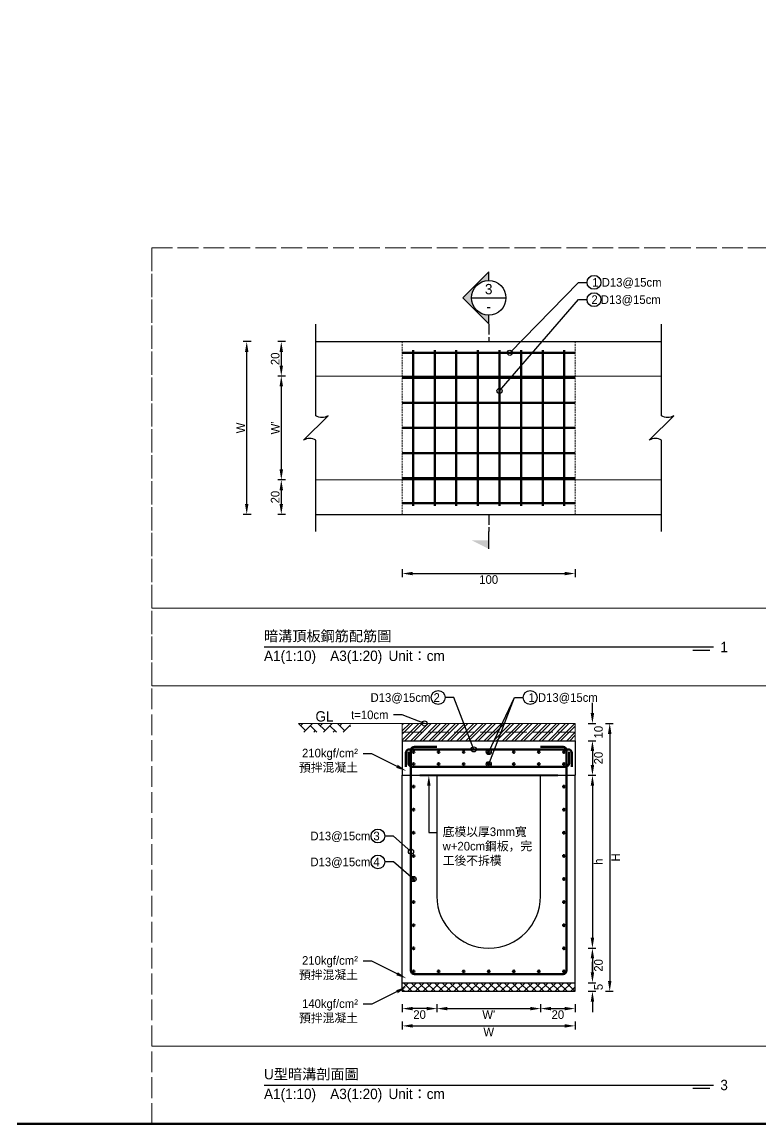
# Model space of a CAD drawing. Extents: x -3420 to 2030, y -3892 to 566.
# Drawn here: x -855 to -428, y -1164 to -526 of the extents above; entities that cross this region are included whole.
import ezdxf
from ezdxf import colors
from ezdxf.entities.mleader import LeaderData, LeaderLine
from ezdxf.math import Vec2, Vec3

# ---------------------------------------------------------------- set-up
doc = ezdxf.new("R2010")
doc.units = 0
doc.header["$MEASUREMENT"] = 0
for name, pattern in [('ACAD_ISO02W100', [15, 12, -3]), ('DASHEDX2', [1.5, 1, -0.5]), ('HIDDEN', [0.375, 0.25, -0.125])]:
    doc.linetypes.add(name, pattern=pattern)
for name, color, linetype, lineweight in [('一、3.基本-變更', 1, 'Continuous', 50), ('二、1.繪圖-既有設施', 8, 'Continuous', 20), ('二、2.繪圖-施作項目', 181, 'Continuous', 30), ('二、4.繪圖-設計鋪面', 40, 'Continuous', 20), ('二、5.繪圖-鋼筋', 60, 'Continuous', 50), ('二、6.繪圖-其他施作項目', 35, 'Continuous', 30)]:
    doc.layers.add(name, color=color, linetype=linetype, lineweight=lineweight)
doc.layers.add('一、4.基本-隱藏', color=9, linetype='ACAD_ISO02W100', lineweight=20, plot=False)
doc.layers.add('三、3.文字-註解文字', color=2, linetype='Continuous')
doc.styles.add('次圖名(詳圖)', font='MS PGothic.ttf', dxfattribs={"height": 6})
doc.styles.add('註解文字(詳圖)', font='MS PGothic.ttf', dxfattribs={"height": 5})
doc.dimstyles.new('註解文字(詳圖)', dxfattribs={"dimtxt": 5, "dimasz": 6, "dimexe": 2, "dimexo": 5, "dimgap": 1, "dimtad": 2, "dimzin": 0, "dimdsep": 46, "dimtxsty": '註解文字(詳圖)', "dimcen": 0.1, "dimclrd": 144, "dimclre": 144, "dimclrt": 256, "dimadec": 0, "dimazin": 0, "dimtfac": 1, "dimtofl": 0, "dimtmove": 0, "dimatfit": 3, "dimfxlon": 1, "dimtolj": 1, "dimtzin": 0, "dimlwd": -1, "dimlwe": -1, "dimarcsym": 1})

# ---------------------------------------------------------------- blocks, each defined once
blk = doc.blocks.new('*D23')
at = {"layer": 'Defpoints', "color": 0, "transparency": 16777216}
for p in [(-685.015, -711.25), (-705.015, -731.25), (-685.015, -731.25)]:
    blk.add_point(p, dxfattribs=at)
at = {"layer": '三、3.文字-註解文字', "color": 144, "transparency": 16777216}
for p, q in [((-702.515, -711.25), (-707.015, -711.25)), ((-705.015, -717.25), (-705.015, -725.25)), ((-702.515, -731.25), (-707.015, -731.25))]:
    blk.add_line(p, q, dxfattribs=at)
for points in [[(-706.015, -717.25), (-704.015, -717.25), (-705.015, -711.25)], [(-706.015, -725.25), (-704.015, -725.25), (-705.015, -731.25)]]:
    blk.add_solid(points, dxfattribs=at)
at = {"layer": '三、3.文字-註解文字', "transparency": 16777216, "insert": (-708.515, -721.25), "char_height": 5, "attachment_point": 5, "rotation": 90, "style": '註解文字(詳圖)'}
blk.add_mtext('\\A1;20', dxfattribs=at)
blk = doc.blocks.new('*D24')
at = {"layer": 'Defpoints', "color": 0, "transparency": 16777216}
for p in [(-685.015, -731.25), (-705.015, -791.25), (-685.015, -791.25)]:
    blk.add_point(p, dxfattribs=at)
at = {"layer": '三、3.文字-註解文字', "color": 144, "transparency": 16777216}
for p, q in [((-702.515, -731.25), (-707.015, -731.25)), ((-705.015, -737.25), (-705.015, -785.25)), ((-702.515, -791.25), (-707.015, -791.25))]:
    blk.add_line(p, q, dxfattribs=at)
for points in [[(-706.015, -737.25), (-704.015, -737.25), (-705.015, -731.25)], [(-706.015, -785.25), (-704.015, -785.25), (-705.015, -791.25)]]:
    blk.add_solid(points, dxfattribs=at)
at = {"layer": '三、3.文字-註解文字', "transparency": 16777216, "insert": (-708.515, -761.25), "char_height": 5, "attachment_point": 5, "rotation": 90, "style": '註解文字(詳圖)'}
blk.add_mtext("\\A1;{\\fMS PGothic|b0|i0|c128|p34;W}'", dxfattribs=at)
blk = doc.blocks.new('*D25')
at = {"layer": 'Defpoints', "color": 0, "transparency": 16777216}
for p in [(-685.015, -791.25), (-705.015, -811.25), (-685.015, -811.25)]:
    blk.add_point(p, dxfattribs=at)
at = {"layer": '三、3.文字-註解文字', "color": 144, "transparency": 16777216}
for p, q in [((-702.515, -791.25), (-707.015, -791.25)), ((-705.015, -797.25), (-705.015, -805.25)), ((-702.515, -811.25), (-707.015, -811.25))]:
    blk.add_line(p, q, dxfattribs=at)
for points in [[(-706.015, -797.25), (-704.015, -797.25), (-705.015, -791.25)], [(-706.015, -805.25), (-704.015, -805.25), (-705.015, -811.25)]]:
    blk.add_solid(points, dxfattribs=at)
at = {"layer": '三、3.文字-註解文字', "transparency": 16777216, "insert": (-708.515, -801.25), "char_height": 5, "attachment_point": 5, "rotation": 90, "style": '註解文字(詳圖)'}
blk.add_mtext('\\A1;20', dxfattribs=at)
blk = doc.blocks.new('_Small')
at = {"color": 0, "linetype": 'ByBlock', "lineweight": -2}
blk.add_circle((0, 0), 0.25, dxfattribs=at)
blk = doc.blocks.new('*D21')
at = {"layer": 'Defpoints', "color": 0, "transparency": 16777216}
for p in [(-635.015, -811.25), (-535.015, -811.25), (-535.015, -845.5)]:
    blk.add_point(p, dxfattribs=at)
at = {"layer": '三、3.文字-註解文字', "color": 144, "transparency": 16777216}
for p, q in [((-635.015, -843), (-635.015, -847.5)), ((-629.015, -845.5), (-541.015, -845.5)), ((-535.015, -843), (-535.015, -847.5))]:
    blk.add_line(p, q, dxfattribs=at)
for points in [[(-629.015, -844.5), (-629.015, -846.5), (-635.015, -845.5)], [(-541.015, -844.5), (-541.015, -846.5), (-535.015, -845.5)]]:
    blk.add_solid(points, dxfattribs=at)
at = {"layer": '三、3.文字-註解文字', "transparency": 16777216, "insert": (-585.015, -849), "char_height": 5, "attachment_point": 5, "style": '註解文字(詳圖)'}
blk.add_mtext('\\A1;100', dxfattribs=at)
blk = doc.blocks.new('*D22')
at = {"layer": 'Defpoints', "color": 0, "transparency": 16777216}
for p in [(-725.015, -711.25), (-685.015, -711.25), (-685.015, -811.25)]:
    blk.add_point(p, dxfattribs=at)
at = {"layer": '三、3.文字-註解文字', "color": 144, "transparency": 16777216}
for p, q in [((-722.515, -711.25), (-727.015, -711.25)), ((-725.015, -805.25), (-725.015, -717.25)), ((-722.515, -811.25), (-727.015, -811.25))]:
    blk.add_line(p, q, dxfattribs=at)
for points in [[(-726.015, -717.25), (-724.015, -717.25), (-725.015, -711.25)], [(-726.015, -805.25), (-724.015, -805.25), (-725.015, -811.25)]]:
    blk.add_solid(points, dxfattribs=at)
at = {"layer": '三、3.文字-註解文字', "transparency": 16777216, "insert": (-728.515, -761.25), "char_height": 5, "attachment_point": 5, "rotation": 90, "style": '註解文字(詳圖)'}
blk.add_mtext('\\A1;W', dxfattribs=at)
blk = doc.blocks.new('*D27')
at = {"layer": 'Defpoints', "color": 0, "transparency": 16777216}
for p in [(-535, -932.25), (-535, -942.25), (-525, -942.25)]:
    blk.add_point(p, dxfattribs=at)
at = {"layer": '三、3.文字-註解文字', "color": 144, "transparency": 16777216}
for p, q in [((-525, -926.25), (-525, -920.25)), ((-527.5, -932.25), (-523, -932.25)), ((-527.5, -942.25), (-523, -942.25)), ((-525, -948.25), (-525, -954.25))]:
    blk.add_line(p, q, dxfattribs=at)
for points in [[(-526, -926.25), (-524, -926.25), (-525, -932.25)], [(-526, -948.25), (-524, -948.25), (-525, -942.25)]]:
    blk.add_solid(points, dxfattribs=at)
at = {"layer": '三、3.文字-註解文字', "transparency": 16777216, "insert": (-521.5, -937.25), "char_height": 5, "attachment_point": 5, "rotation": 90, "style": '註解文字(詳圖)'}
blk.add_mtext('\\A1;10', dxfattribs=at)
blk = doc.blocks.new('*D28')
at = {"layer": 'Defpoints', "color": 0, "transparency": 16777216}
for p in [(-535, -942.25), (-535, -962.25), (-525, -962.25)]:
    blk.add_point(p, dxfattribs=at)
at = {"layer": '三、3.文字-註解文字', "color": 144, "transparency": 16777216}
for p, q in [((-527.5, -942.25), (-523, -942.25)), ((-525, -948.25), (-525, -956.25)), ((-527.5, -962.25), (-523, -962.25))]:
    blk.add_line(p, q, dxfattribs=at)
for points in [[(-526, -948.25), (-524, -948.25), (-525, -942.25)], [(-526, -956.25), (-524, -956.25), (-525, -962.25)]]:
    blk.add_solid(points, dxfattribs=at)
at = {"layer": '三、3.文字-註解文字', "transparency": 16777216, "insert": (-521.5, -952.25), "char_height": 5, "attachment_point": 5, "rotation": 90, "style": '註解文字(詳圖)'}
blk.add_mtext('\\A1;20', dxfattribs=at)
blk = doc.blocks.new('*D29')
at = {"layer": 'Defpoints', "color": 0, "transparency": 16777216}
for p in [(-535, -962.25), (-585, -1062.25), (-525, -1062.25)]:
    blk.add_point(p, dxfattribs=at)
at = {"layer": '三、3.文字-註解文字', "color": 144, "transparency": 16777216}
for p, q in [((-527.5, -962.25), (-523, -962.25)), ((-525, -968.25), (-525, -1056.25)), ((-527.5, -1062.25), (-523, -1062.25))]:
    blk.add_line(p, q, dxfattribs=at)
for points in [[(-526, -968.25), (-524, -968.25), (-525, -962.25)], [(-526, -1056.25), (-524, -1056.25), (-525, -1062.25)]]:
    blk.add_solid(points, dxfattribs=at)
at = {"layer": '三、3.文字-註解文字', "transparency": 16777216, "insert": (-521.5, -1012.25), "char_height": 5, "attachment_point": 5, "rotation": 90, "style": '註解文字(詳圖)'}
blk.add_mtext('\\A1;h', dxfattribs=at)
blk = doc.blocks.new('*D30')
at = {"layer": 'Defpoints', "color": 0, "transparency": 16777216}
for p in [(-585, -1062.25), (-535, -1082.25), (-525, -1082.25)]:
    blk.add_point(p, dxfattribs=at)
at = {"layer": '三、3.文字-註解文字', "color": 144, "transparency": 16777216}
for p, q in [((-527.5, -1062.25), (-523, -1062.25)), ((-525, -1068.25), (-525, -1076.25)), ((-527.5, -1082.25), (-523, -1082.25))]:
    blk.add_line(p, q, dxfattribs=at)
for points in [[(-526, -1068.25), (-524, -1068.25), (-525, -1062.25)], [(-526, -1076.25), (-524, -1076.25), (-525, -1082.25)]]:
    blk.add_solid(points, dxfattribs=at)
at = {"layer": '三、3.文字-註解文字', "transparency": 16777216, "insert": (-521.5, -1072.25), "char_height": 5, "attachment_point": 5, "rotation": 90, "style": '註解文字(詳圖)'}
blk.add_mtext('\\A1;20', dxfattribs=at)
blk = doc.blocks.new('*D31')
at = {"layer": 'Defpoints', "color": 0, "transparency": 16777216}
for p in [(-535, -1082.25), (-535, -1087.25), (-525, -1087.25)]:
    blk.add_point(p, dxfattribs=at)
at = {"layer": '三、3.文字-註解文字', "color": 144, "transparency": 16777216}
for p, q in [((-525, -1076.25), (-525, -1070.25)), ((-527.5, -1082.25), (-523, -1082.25)), ((-527.5, -1087.25), (-523, -1087.25)), ((-525, -1093.25), (-525, -1099.25))]:
    blk.add_line(p, q, dxfattribs=at)
for points in [[(-526, -1076.25), (-524, -1076.25), (-525, -1082.25)], [(-526, -1093.25), (-524, -1093.25), (-525, -1087.25)]]:
    blk.add_solid(points, dxfattribs=at)
at = {"layer": '三、3.文字-註解文字', "transparency": 16777216, "insert": (-521.5, -1084.75), "char_height": 5, "attachment_point": 5, "rotation": 90, "style": '註解文字(詳圖)'}
blk.add_mtext('\\A1;5', dxfattribs=at)
blk = doc.blocks.new('*D26')
at = {"layer": 'Defpoints', "color": 0, "transparency": 16777216}
for p in [(-535, -932.25), (-535, -1087.25), (-515, -1087.25)]:
    blk.add_point(p, dxfattribs=at)
at = {"layer": '三、3.文字-註解文字', "color": 144, "transparency": 16777216}
for p, q in [((-517.5, -932.25), (-513, -932.25)), ((-515, -938.25), (-515, -1081.25)), ((-517.5, -1087.25), (-513, -1087.25))]:
    blk.add_line(p, q, dxfattribs=at)
for points in [[(-516, -938.25), (-514, -938.25), (-515, -932.25)], [(-516, -1081.25), (-514, -1081.25), (-515, -1087.25)]]:
    blk.add_solid(points, dxfattribs=at)
at = {"layer": '三、3.文字-註解文字', "transparency": 16777216, "insert": (-511.5, -1009.75), "char_height": 5, "attachment_point": 5, "rotation": 90, "style": '註解文字(詳圖)'}
blk.add_mtext('\\A1;H', dxfattribs=at)
blk = doc.blocks.new('*D48')
at = {"layer": 'Defpoints', "color": 0, "transparency": 16777216}
for p in [(-635, -962.25), (-615, -962.25), (-635, -1097.25)]:
    blk.add_point(p, dxfattribs=at)
at = {"layer": '三、3.文字-註解文字', "color": 144, "transparency": 16777216}
for p, q in [((-635, -1094.75), (-635, -1099.25)), ((-615, -1094.75), (-615, -1099.25)), ((-621, -1097.25), (-629, -1097.25))]:
    blk.add_line(p, q, dxfattribs=at)
for points in [[(-629, -1096.25), (-629, -1098.25), (-635, -1097.25)], [(-621, -1096.25), (-621, -1098.25), (-615, -1097.25)]]:
    blk.add_solid(points, dxfattribs=at)
at = {"layer": '三、3.文字-註解文字', "transparency": 16777216, "insert": (-625, -1100.75), "char_height": 5, "attachment_point": 5, "style": '註解文字(詳圖)'}
blk.add_mtext('\\A1;20', dxfattribs=at)
blk = doc.blocks.new('*D49')
at = {"layer": 'Defpoints', "color": 0, "transparency": 16777216}
for p in [(-615, -962.25), (-555, -962.25), (-555, -1097.25)]:
    blk.add_point(p, dxfattribs=at)
at = {"layer": '三、3.文字-註解文字', "color": 144, "transparency": 16777216}
for p, q in [((-615, -1094.75), (-615, -1099.25)), ((-555, -1094.75), (-555, -1099.25)), ((-609, -1097.25), (-561, -1097.25))]:
    blk.add_line(p, q, dxfattribs=at)
for points in [[(-609, -1096.25), (-609, -1098.25), (-615, -1097.25)], [(-561, -1096.25), (-561, -1098.25), (-555, -1097.25)]]:
    blk.add_solid(points, dxfattribs=at)
at = {"layer": '三、3.文字-註解文字', "transparency": 16777216, "insert": (-585, -1100.75), "char_height": 5, "attachment_point": 5, "style": '註解文字(詳圖)'}
blk.add_mtext("\\A1;W'", dxfattribs=at)
blk = doc.blocks.new('*D50')
at = {"layer": 'Defpoints', "color": 0, "transparency": 16777216}
for p in [(-555, -962.25), (-535, -962.25), (-535, -1097.25)]:
    blk.add_point(p, dxfattribs=at)
at = {"layer": '三、3.文字-註解文字', "color": 144, "transparency": 16777216}
for p, q in [((-555, -1094.75), (-555, -1099.25)), ((-535, -1094.75), (-535, -1099.25)), ((-549, -1097.25), (-541, -1097.25))]:
    blk.add_line(p, q, dxfattribs=at)
for points in [[(-549, -1096.25), (-549, -1098.25), (-555, -1097.25)], [(-541, -1096.25), (-541, -1098.25), (-535, -1097.25)]]:
    blk.add_solid(points, dxfattribs=at)
at = {"layer": '三、3.文字-註解文字', "transparency": 16777216, "insert": (-545, -1100.75), "char_height": 5, "attachment_point": 5, "style": '註解文字(詳圖)'}
blk.add_mtext('\\A1;20', dxfattribs=at)
blk = doc.blocks.new('*D47')
at = {"layer": 'Defpoints', "color": 0, "transparency": 16777216}
for p in [(-635, -1087.25), (-535, -1087.25), (-535, -1107.25)]:
    blk.add_point(p, dxfattribs=at)
at = {"layer": '三、3.文字-註解文字', "color": 144, "transparency": 16777216}
for p, q in [((-635, -1104.75), (-635, -1109.25)), ((-629, -1107.25), (-541, -1107.25)), ((-535, -1104.75), (-535, -1109.25))]:
    blk.add_line(p, q, dxfattribs=at)
for points in [[(-629, -1106.25), (-629, -1108.25), (-635, -1107.25)], [(-541, -1106.25), (-541, -1108.25), (-535, -1107.25)]]:
    blk.add_solid(points, dxfattribs=at)
at = {"layer": '三、3.文字-註解文字', "transparency": 16777216, "insert": (-585, -1110.75), "char_height": 5, "attachment_point": 5, "style": '註解文字(詳圖)'}
blk.add_mtext('\\A1;W', dxfattribs=at)

msp = doc.modelspace()

# ---------------------------------------------------------------- hatches: boundary and pattern name
at = {"layer": '三、3.文字-註解文字'}
h = msp.add_hatch(color=256, dxfattribs=at)
h.dxf.hatch_style = 1
h.paths.add_polyline_path([(-585.015, -670.943), (-600.015, -685.943), (-585.015, -700.943), (-585.015, -695.943, -0.4142136), (-595.015, -685.943, -0.4142136), (-585.015, -675.943)])
h = msp.add_hatch(color=256, dxfattribs=at)
h.dxf.hatch_style = 1
h.paths.add_polyline_path([(-595.015, -826.25), (-585.015, -831.25), (-585.015, -826.25)])
at = {"layer": '二、2.繪圖-施作項目'}
h = msp.add_hatch(dxfattribs=at)
h.set_pattern_fill('ANSI37', color=256)
h.set_pattern_definition([(45, (658.0375, -888.4498), (-2.245064, 2.245064), []), (135, (658.0375, -888.4498), (-2.245064, -2.245064), [])])
h.paths.add_polyline_path([(-535, -1082.25), (-635, -1082.25), (-635, -1087.25), (-535, -1087.25)])
at = {"layer": '二、4.繪圖-設計鋪面'}
h = msp.add_hatch(dxfattribs=at)
h.set_pattern_fill('AR-HBONE', color=256)
h.set_pattern_definition([(45, (-15, -662), (0, 5.656854), [12, -4]), (135, (-12.1716, -659.1716), (4e-16, 5.656854), [12, -4])])
h.paths.add_polyline_path([(-665, -932.25), (-695, -932.25), (-695, -937.25), (-665, -937.25)])
h = msp.add_hatch(dxfattribs=at)
h.set_pattern_fill('ANSI32', color=256, scale=10)
h.set_pattern_definition([(45, (-2435.8135, -653.2005), (-2.6516504, 2.6516504), []), (45, (-2434.0458, -653.2005), (-2.6516504, 2.6516504), [])])
h.paths.add_polyline_path([(-535, -932.25), (-635, -932.25), (-635, -937.25), (-535, -937.25)])
h.paths.add_polyline_path([(-535, -937.25), (-635, -937.25), (-635, -942.25), (-535, -942.25)])
at = {"layer": '二、5.繪圖-鋼筋'}
h = msp.add_hatch(color=256, dxfattribs=at)
h.dxf.hatch_style = 1
h.paths.add_polyline_path([(-628, -948.75, 1), (-629, -948.75, 1)])
h = msp.add_hatch(color=256, dxfattribs=at)
h.dxf.hatch_style = 1
h.paths.add_polyline_path([(-613.5, -948.75, 1), (-614.5, -948.75, 1)])
h = msp.add_hatch(color=256, dxfattribs=at)
h.dxf.hatch_style = 1
h.paths.add_polyline_path([(-599, -948.75, 1), (-600, -948.75, 1)])
h = msp.add_hatch(color=256, dxfattribs=at)
h.dxf.hatch_style = 1
h.paths.add_polyline_path([(-584.5, -948.75, 1), (-585.5, -948.75, 1)])
h = msp.add_hatch(color=256, dxfattribs=at)
h.dxf.hatch_style = 1
h.paths.add_polyline_path([(-570, -948.75, 1), (-571, -948.75, 1)])
h = msp.add_hatch(color=256, dxfattribs=at)
h.dxf.hatch_style = 1
h.paths.add_polyline_path([(-555.5, -948.75, 1), (-556.5, -948.75, 1)])
h = msp.add_hatch(color=256, dxfattribs=at)
h.dxf.hatch_style = 1
h.paths.add_polyline_path([(-541, -948.75, 1), (-542, -948.75, 1)])
h = msp.add_hatch(color=256, dxfattribs=at)
h.dxf.hatch_style = 1
h.paths.add_polyline_path([(-628, -955.75, 1), (-629, -955.75, 1)])
h = msp.add_hatch(color=256, dxfattribs=at)
h.dxf.hatch_style = 1
h.paths.add_polyline_path([(-613.5, -955.75, 1), (-614.5, -955.75, 1)])
h = msp.add_hatch(color=256, dxfattribs=at)
h.dxf.hatch_style = 1
h.paths.add_polyline_path([(-599, -955.75, 1), (-600, -955.75, 1)])
h = msp.add_hatch(color=256, dxfattribs=at)
h.dxf.hatch_style = 1
h.paths.add_polyline_path([(-584.5, -955.75, 1), (-585.5, -955.75, 1)])
h = msp.add_hatch(color=256, dxfattribs=at)
h.dxf.hatch_style = 1
h.paths.add_polyline_path([(-570, -955.75, 1), (-571, -955.75, 1)])
h = msp.add_hatch(color=256, dxfattribs=at)
h.dxf.hatch_style = 1
h.paths.add_polyline_path([(-555.5, -955.75, 1), (-556.5, -955.75, 1)])
h = msp.add_hatch(color=256, dxfattribs=at)
h.dxf.hatch_style = 1
h.paths.add_polyline_path([(-541, -955.75, 1), (-542, -955.75, 1)])
h = msp.add_hatch(color=256, dxfattribs=at)
h.dxf.hatch_style = 1
h.paths.add_polyline_path([(-628, -968.75, 1), (-629, -968.75, 1)])
h = msp.add_hatch(color=256, dxfattribs=at)
h.dxf.hatch_style = 1
h.paths.add_polyline_path([(-541, -968.75, 1), (-542, -968.75, 1)])
h = msp.add_hatch(color=256, dxfattribs=at)
h.dxf.hatch_style = 1
h.paths.add_polyline_path([(-628, -982.125, 1), (-629, -982.125, 1)])
h = msp.add_hatch(color=256, dxfattribs=at)
h.dxf.hatch_style = 1
h.paths.add_polyline_path([(-541, -982.125, 1), (-542, -982.125, 1)])
h = msp.add_hatch(color=256, dxfattribs=at)
h.dxf.hatch_style = 1
h.paths.add_polyline_path([(-628, -995.5, 1), (-629, -995.5, 1)])
h = msp.add_hatch(color=256, dxfattribs=at)
h.dxf.hatch_style = 1
h.paths.add_polyline_path([(-541, -995.5, 1), (-542, -995.5, 1)])
h = msp.add_hatch(color=256, dxfattribs=at)
h.dxf.hatch_style = 1
h.paths.add_polyline_path([(-628, -1008.875, 1), (-629, -1008.875, 1)])
h = msp.add_hatch(color=256, dxfattribs=at)
h.dxf.hatch_style = 1
h.paths.add_polyline_path([(-541, -1008.875, 1), (-542, -1008.875, 1)])
h = msp.add_hatch(color=256, dxfattribs=at)
h.dxf.hatch_style = 1
h.paths.add_polyline_path([(-628, -1022.25, 1), (-629, -1022.25, 1)])
h = msp.add_hatch(color=256, dxfattribs=at)
h.dxf.hatch_style = 1
h.paths.add_polyline_path([(-541, -1022.25, 1), (-542, -1022.25, 1)])
h = msp.add_hatch(color=256, dxfattribs=at)
h.dxf.hatch_style = 1
h.paths.add_polyline_path([(-628, -1035.625, 1), (-629, -1035.625, 1)])
h = msp.add_hatch(color=256, dxfattribs=at)
h.dxf.hatch_style = 1
h.paths.add_polyline_path([(-541, -1035.625, 1), (-542, -1035.625, 1)])
h = msp.add_hatch(color=256, dxfattribs=at)
h.dxf.hatch_style = 1
h.paths.add_polyline_path([(-628, -1049, 1), (-629, -1049, 1)])
h = msp.add_hatch(color=256, dxfattribs=at)
h.dxf.hatch_style = 1
h.paths.add_polyline_path([(-541, -1049, 1), (-542, -1049, 1)])
h = msp.add_hatch(color=256, dxfattribs=at)
h.dxf.hatch_style = 1
h.paths.add_polyline_path([(-628, -1062.375, 1), (-629, -1062.375, 1)])
h = msp.add_hatch(color=256, dxfattribs=at)
h.dxf.hatch_style = 1
h.paths.add_polyline_path([(-541, -1062.375, 1), (-542, -1062.375, 1)])
h = msp.add_hatch(color=256, dxfattribs=at)
h.dxf.hatch_style = 1
h.paths.add_polyline_path([(-628, -1075.75, 1), (-629, -1075.75, 1)])
h = msp.add_hatch(color=256, dxfattribs=at)
h.dxf.hatch_style = 1
h.paths.add_polyline_path([(-613.5, -1075.75, 1), (-614.5, -1075.75, 1)])
h = msp.add_hatch(color=256, dxfattribs=at)
h.dxf.hatch_style = 1
h.paths.add_polyline_path([(-599, -1075.75, 1), (-600, -1075.75, 1)])
h = msp.add_hatch(color=256, dxfattribs=at)
h.dxf.hatch_style = 1
h.paths.add_polyline_path([(-584.5, -1075.75, 1), (-585.5, -1075.75, 1)])
h = msp.add_hatch(color=256, dxfattribs=at)
h.dxf.hatch_style = 1
h.paths.add_polyline_path([(-570, -1075.75, 1), (-571, -1075.75, 1)])
h = msp.add_hatch(color=256, dxfattribs=at)
h.dxf.hatch_style = 1
h.paths.add_polyline_path([(-555.5, -1075.75, 1), (-556.5, -1075.75, 1)])
h = msp.add_hatch(color=256, dxfattribs=at)
h.dxf.hatch_style = 1
h.paths.add_polyline_path([(-541, -1075.75, 1), (-542, -1075.75, 1)])

# ---------------------------------------------------------------- linework, layer by layer
at = {"layer": '一、3.基本-變更'}
msp.add_lwpolyline([(-3420, 0), (0, 0), (0, -1164), (-3420, -1164)], close=True, dxfattribs=at)
at = {"layer": '一、4.基本-隱藏'}
for points in [[(-780, -657), (0, -657), (0, -1164), (-780, -1164)], [(-780, -657), (-390, -657), (-390, -865.5), (-780, -865.5)], [(-780, -865.5), (-390, -865.5), (-390, -910.5), (-780, -910.5)], [(-780, -910.5), (-390, -910.5), (-390, -1119), (-780, -1119)], [(-780, -1119), (-390, -1119), (-390, -1164), (-780, -1164)]]:
    msp.add_lwpolyline(points, close=True, dxfattribs=at)
msp.add_lwpolyline([(-780, -1164), (0, -1164)], dxfattribs=at)
at = {"layer": '三、3.文字-註解文字'}
for points in [[(-585.015, -675.943), (-585.015, -670.943), (-600.015, -685.943), (-585.015, -700.943), (-585.015, -695.943)], [(-595.015, -685.943), (-575.015, -685.943)], [(-585.015, -831.25), (-585.015, -821.25)], [(-715, -888), (-455, -888)], [(-457, -890), (-467, -890)], [(-715, -1141.5), (-455, -1141.5)], [(-457, -1143.5), (-467, -1143.5)]]:
    msp.add_lwpolyline(points, dxfattribs=at)
for points in [[(-685.015, -821.25), (-685.015, -768.321, 0.2828427), (-692.086, -768.321), (-677.944, -754.179, -0.2828427), (-685.015, -754.179), (-685.015, -701.25)], [(-485.015, -821.25), (-485.015, -768.321, 0.2828427), (-492.086, -768.321), (-477.944, -754.179, -0.2828427), (-485.015, -754.179), (-485.015, -701.25)]]:
    msp.add_lwpolyline(points, format="xyb", dxfattribs=at)
at = {"layer": '三、3.文字-註解文字', "linetype": 'ACAD_ISO02W100', "ltscale": 0.5}
for points in [[(-585.015, -701.25), (-585.015, -711.25)], [(-585.015, -811.25), (-585.015, -821.25)]]:
    msp.add_lwpolyline(points, dxfattribs=at)
at = {"layer": '三、3.文字-註解文字'}
for centre, radius in [((-524.085, -677), 4), ((-585.015, -685.943), 10), ((-524.085, -687), 4), ((-614.282, -917.25), 4), ((-561, -917.25), 4), ((-649.082, -997.375), 4), ((-649.082, -1012.375), 4)]:
    msp.add_circle(centre, radius, dxfattribs=at)
at = {"layer": '二、1.繪圖-既有設施', "linetype": 'DASHEDX2'}
for points in [[(-635.015, -711.25), (-635.015, -811.25)], [(-535.015, -711.25), (-535.015, -811.25)]]:
    msp.add_lwpolyline(points, dxfattribs=at)
at = {"layer": '二、1.繪圖-既有設施', "linetype": 'HIDDEN'}
for points in [[(-685.015, -731.25), (-485.015, -731.25)], [(-685.015, -791.25), (-485.015, -791.25)]]:
    msp.add_lwpolyline(points, dxfattribs=at)
at = {"layer": '二、2.繪圖-施作項目'}
for points in [[(-685.015, -711.25), (-485.015, -711.25)], [(-685.015, -811.25), (-485.015, -811.25)], [(-635, -942.25), (-535, -942.25)], [(-635, -942.25), (-635, -962.25)], [(-535, -942.25), (-535, -962.25)], [(-635, -1087.25), (-635, -962.25)], [(-635, -962.25), (-535, -962.25)], [(-535, -1087.25), (-535, -962.25)], [(-635, -1082.25), (-535, -1082.25)], [(-635, -1087.25), (-535, -1087.25)]]:
    msp.add_lwpolyline(points, dxfattribs=at)
msp.add_lwpolyline([(-615, -962.25), (-615, -1032.25, 1), (-555, -1032.25), (-555, -962.25)], format="xyb", dxfattribs=at)
at = {"layer": '二、4.繪圖-設計鋪面'}
for points in [[(-635, -932.25), (-695, -932.25)], [(-635, -932.25), (-535, -932.25)], [(-635, -932.25), (-635, -942.25)], [(-535, -932.25), (-535, -942.25)], [(-635, -942.25), (-535, -942.25)]]:
    msp.add_lwpolyline(points, dxfattribs=at)
at = {"layer": '二、4.繪圖-設計鋪面', "linetype": 'ACAD_ISO02W100'}
msp.add_lwpolyline([(-635, -937.25), (-535, -937.25)], dxfattribs=at)
at = {"layer": '二、5.繪圖-鋼筋'}
for points in [[(-635.015, -717.75), (-535.015, -717.75)], [(-628.765, -716.25), (-628.765, -806.25)], [(-616.265, -716.25), (-616.265, -806.25)], [(-603.765, -716.25), (-603.765, -806.25)], [(-591.265, -716.25), (-591.265, -806.25)], [(-578.765, -716.25), (-578.765, -806.25)], [(-566.265, -716.25), (-566.265, -806.25)], [(-553.765, -716.25), (-553.765, -806.25)], [(-541.265, -716.25), (-541.265, -806.25)], [(-635.015, -732.25), (-535.015, -732.25)], [(-635.015, -746.75), (-535.015, -746.75)], [(-635.015, -761.25), (-535.015, -761.25)], [(-635.015, -775.75), (-535.015, -775.75)], [(-635.015, -790.25), (-535.015, -790.25)], [(-635.015, -804.75), (-535.015, -804.75)]]:
    msp.add_lwpolyline(points, dxfattribs=at)
for points in [[(-633, -957.25), (-633, -949.25, -0.4142136), (-631, -947.25), (-539, -947.25, -0.4142136), (-537, -949.25), (-537, -957.25)], [(-631.5, -948.75), (-631.5, -955.25, 0.4142136), (-629.5, -957.25), (-540.5, -957.25, 0.4142136), (-538.5, -955.25), (-538.5, -948.75)], [(-630, -962.25), (-630, -947.75, -0.4142136), (-628, -945.75), (-615, -945.75)], [(-555, -945.75), (-542, -945.75, -0.4142136), (-540, -947.75), (-540, -962.25)], [(-540, -962.25), (-540, -1075.25, -0.4142136), (-542, -1077.25), (-628, -1077.25, -0.4142136), (-630, -1075.25), (-630, -962.25)]]:
    msp.add_lwpolyline(points, format="xyb", dxfattribs=at)
for centre in [(-628.5, -948.75), (-614, -948.75), (-599.5, -948.75), (-585, -948.75), (-570.5, -948.75), (-556, -948.75), (-541.5, -948.75), (-628.5, -955.75), (-614, -955.75), (-599.5, -955.75), (-585, -955.75), (-570.5, -955.75), (-556, -955.75), (-541.5, -955.75), (-628.5, -968.75), (-541.5, -968.75), (-628.5, -982.125), (-541.5, -982.125), (-628.5, -995.5), (-541.5, -995.5), (-628.5, -1008.875), (-541.5, -1008.875), (-628.5, -1022.25), (-541.5, -1022.25), (-628.5, -1035.625), (-541.5, -1035.625), (-628.5, -1049), (-541.5, -1049), (-628.5, -1062.375), (-541.5, -1062.375), (-628.5, -1075.75), (-614, -1075.75), (-599.5, -1075.75), (-585, -1075.75), (-570.5, -1075.75), (-556, -1075.75), (-541.5, -1075.75)]:
    msp.add_circle(centre, 0.5, dxfattribs=at)
at = {"layer": '二、6.繪圖-其他施作項目', "const_width": 1}
msp.add_lwpolyline([(-625, -962.25), (-545, -962.25)], dxfattribs=at)

# ---------------------------------------------------------------- texts
at = {"layer": '三、3.文字-註解文字', "char_height": 6}
for s, width, gutter_width, insert, attachment_point, style in [('3', 6.60394, 25, (-585.015, -680.943), 5, '註解文字(詳圖)'), ('-', 6.60394, 25, (-585.015, -690.943), 5, '註解文字(詳圖)'), ('暗{\\fMS PGothic|b0|i0|c128|p34;溝頂板鋼筋配筋圖}', 80.77209, 15, (-715, -882), 4, '次圖名(詳圖)'), ('1', 3, 15, (-451, -888), 4, '次圖名(詳圖)'), ('A1(1:10)\u3000A3(1:20){\\fMS PGothic|b0|i0|c128|p34;^IUnit：cm}', 136.03259, 15, (-715, -894), 4, '次圖名(詳圖)'), ('U型{\\fMS PGothic|b0|i0|c128|p34;暗溝剖面圖}', 134.12151, 15, (-715, -1135.5), 4, '次圖名(詳圖)'), ('3', 3, 15, (-451, -1141.5), 4, '次圖名(詳圖)'), ('A1(1:10)\u3000A3(1:20){\\fMS PGothic|b0|i0|c128|p34;^IUnit：cm}', 136.03259, 15, (-715, -1147.5), 4, '次圖名(詳圖)')]:
    msp.add_mtext_dynamic_manual_height_columns(s, width=width, gutter_width=gutter_width, heights=[0], dxfattribs=dict(at, insert=insert, attachment_point=attachment_point, style=style))
at = {"layer": '二、4.繪圖-設計鋪面', "insert": (-680, -931.25), "char_height": 6, "attachment_point": 8, "style": '註解文字(詳圖)'}
msp.add_mtext_dynamic_manual_height_columns('{\\fMS PGothic|b0|i0|c128|p34;GL}', width=10.17412, gutter_width=30, heights=[0], dxfattribs=at)

# ---------------------------------------------------------------- dimensions: what is measured, and where the dimension line sits
at = {"layer": '三、3.文字-註解文字'}
for base, p1, p2, text, picture, middle in [((-725.015, -711.25), (-685.015, -811.25), (-685.015, -711.25), 'W', '*D22', (-728.515, -761.25)), ((-705.015, -731.25), (-685.015, -711.25), (-685.015, -731.25), '20', '*D23', (-708.515, -721.25)), ((-705.015, -791.25), (-685.015, -731.25), (-685.015, -791.25), "{\\fMS PGothic|b0|i0|c128|p34;W}'", '*D24', (-708.515, -761.25)), ((-705.015, -811.25), (-685.015, -791.25), (-685.015, -811.25), '20', '*D25', (-708.515, -801.25)), ((-525, -942.25), (-535, -932.25), (-535, -942.25), '10', '*D27', (-521.5, -937.25)), ((-515, -1087.25), (-535, -932.25), (-535, -1087.25), 'H', '*D26', (-511.5, -1009.75)), ((-525, -962.25), (-535, -942.25), (-535, -962.25), '20', '*D28', (-521.5, -952.25)), ((-525, -1062.25), (-535, -962.25), (-585, -1062.25), 'h', '*D29', (-521.5, -1012.25)), ((-525, -1082.25), (-585, -1062.25), (-535, -1082.25), '20', '*D30', (-521.5, -1072.25)), ((-525, -1087.25), (-535, -1082.25), (-535, -1087.25), '5', '*D31', (-521.5, -1084.75))]:
    dim = msp.add_linear_dim(base=base, p1=p1, p2=p2, angle=90, text=text, dimstyle='註解文字(詳圖)', dxfattribs=at)
    dim.commit()
    dim.dimension.update_dxf_attribs({"geometry": picture, "text_midpoint": middle})
for base, p1, p2, text, picture, middle in [((-535.015, -845.5), (-635.015, -811.25), (-535.015, -811.25), '100', '*D21', (-585.015, -849)), ((-635, -1097.25), (-615, -962.25), (-635, -962.25), '20', '*D48', (-625, -1100.75)), ((-555, -1097.25), (-615, -962.25), (-555, -962.25), "W'", '*D49', (-585, -1100.75)), ((-535, -1097.25), (-555, -962.25), (-535, -962.25), '20', '*D50', (-545, -1100.75)), ((-535, -1107.25), (-635, -1087.25), (-535, -1087.25), 'W', '*D47', (-585, -1110.75))]:
    dim = msp.add_linear_dim(base=base, p1=p1, p2=p2, text=text, dimstyle='註解文字(詳圖)', dxfattribs=at)
    dim.commit()
    dim.dimension.update_dxf_attribs({"geometry": picture, "text_midpoint": middle})

# ---------------------------------------------------------------- leaders
ml = msp.add_multileader_mtext('Standard', dxfattribs=at)
ml.set_content('{\\fMS PGothic|b0|i0|c128|p34;1 }D13@15cm', color=256, style='註解文字(詳圖)')
ml.set_leader_properties(color=144, linetype='ByLayer', lineweight=-1)
ml.set_arrow_properties(name='SMALL')
ml.build(insert=Vec2(0, 0))
ml.multileader.update_dxf_attribs({"dogleg_length": 5, "arrow_head_size": 6})
ctx = ml.context
ctx.base_point, ctx.char_height, ctx.arrow_head_size, ctx.landing_gap_size, ctx.plane_origin = Vec3(-528.085, -677), 5, 6, 3, Vec3(-570.71, -724.835)
notes = []
notes.append((ctx, [(0, (1, 1, 0), (-533.085, -677), (1, 0), 5, [(0, [(-572.743, -717.75)], 0, [])])]))
ctx.mtext.insert, ctx.mtext.flow_direction = Vec3(-525.085, -674.486), 5
ml = msp.add_multileader_mtext('Standard', dxfattribs=at)
ml.set_content('{\\fMS PGothic|b0|i0|c128|p34;2 }D13@15cm', color=256, style='註解文字(詳圖)')
ml.set_leader_properties(color=144, linetype='ByLayer', lineweight=-1)
ml.set_arrow_properties(name='SMALL')
ml.build(insert=Vec2(0, 0))
ml.multileader.update_dxf_attribs({"dogleg_length": 5, "arrow_head_size": 6})
ctx = ml.context
ctx.base_point, ctx.char_height, ctx.arrow_head_size, ctx.landing_gap_size, ctx.plane_origin = Vec3(-528.085, -687), 5, 6, 2.5, Vec3(-570.71, -734.835)
notes.append((ctx, [(0, (1, 1, 0), (-533.085, -687), (1, 0), 5, [(0, [(-578.765, -739.821)], 0, [])])]))
ctx.mtext.insert, ctx.mtext.flow_direction = Vec3(-525.585, -684.486), 5
ml = msp.add_multileader_mtext('Standard', dxfattribs=at)
ml.set_content('{\\fMS PGothic|b0|i0|c128|p34;D13@15cm }2', color=256, style='註解文字(詳圖)')
ml.set_leader_properties(color=144, linetype='ByLayer', lineweight=-1)
ml.set_arrow_properties(name='SMALL')
ml.build(insert=Vec2(0, 0))
ml.multileader.update_dxf_attribs({"dogleg_length": 5, "arrow_head_size": 6})
ctx = ml.context
ctx.base_point, ctx.char_height, ctx.arrow_head_size, ctx.landing_gap_size, ctx.plane_origin = Vec3(-654.378, -917.25), 5, 6, 3, Vec3(-704.213, -965.085)
ctx.text_align_type = 2
notes.append((ctx, [(1, (1, 1, 0), (-605.282, -917.25), (-1, 0), 5, [(0, [(-593.7, -947.25)], 0, [])])]))
ctx.mtext.insert, ctx.mtext.alignment, ctx.mtext.flow_direction = Vec3(-613.282, -914.736), 3, 5
ml = msp.add_multileader_mtext('Standard', dxfattribs=at)
ml.set_content('{\\fMS PGothic|b0|i0|c128|p34;1 }D13@15cm', color=256, style='註解文字(詳圖)')
ml.set_leader_properties(color=144, linetype='ByLayer', lineweight=-1)
ml.set_arrow_properties(name='SMALL')
ml.build(insert=Vec2(0, 0))
ml.multileader.update_dxf_attribs({"dogleg_length": 5, "arrow_head_size": 6})
ctx = ml.context
ctx.base_point, ctx.char_height, ctx.arrow_head_size, ctx.landing_gap_size, ctx.plane_origin = Vec3(-565, -917.25), 5, 6, 3, Vec3(-607.625, -965.085)
notes.append((ctx, [(0, (1, 1, 0), (-570, -917.25), (1, 0), 5, [(0, [(-585, -948.75)], 0, [])])]))
ctx.mtext.insert, ctx.mtext.flow_direction = Vec3(-562, -914.736), 5
ml = msp.add_multileader_mtext('Standard', dxfattribs=at)
ml.set_content(' ', color=256, style='註解文字(詳圖)')
ml.set_leader_properties(color=144, linetype='ByLayer', lineweight=-1)
ml.set_arrow_properties(name='SMALL')
ml.build(insert=Vec2(0, 0))
ml.multileader.update_dxf_attribs({"dogleg_length": 5, "arrow_head_size": 6})
ctx = ml.context
ctx.base_point, ctx.char_height, ctx.arrow_head_size, ctx.landing_gap_size, ctx.plane_origin = Vec3(-565, -917.25), 5, 6, 3, Vec3(-607.625, -975.085)
notes.append((ctx, [(0, (1, 1, 0), (-570, -917.25), (1, 0), 5, [(0, [(-585, -955.75)], 0, [])])]))
ctx.mtext.insert, ctx.mtext.flow_direction = Vec3(-562, -914.75), 5
ml = msp.add_multileader_mtext('Standard', dxfattribs=at)
ml.set_content('{\\fMS PGothic|b0|i0|c128|p34;t=}10{\\fMS PGothic|b0|i0|c128|p34;cm}', color=256, style='註解文字(詳圖)')
ml.set_leader_properties(color=144, linetype='ByLayer', lineweight=-1)
ml.set_arrow_properties(name='SMALL')
ml.build(insert=Vec2(0, 0))
ml.multileader.update_dxf_attribs({"dogleg_length": 5, "arrow_head_size": 6})
ctx = ml.context
ctx.base_point, ctx.char_height, ctx.arrow_head_size, ctx.landing_gap_size, ctx.plane_origin = Vec3(-668.017, -927.25), 5, 6, 3, Vec3(-732.637, -953.585)
ctx.text_align_type = 2
notes.append((ctx, [(1, (1, 1, 0), (-635, -927.25), (-1, 0), 5, [(0, [(-622.124, -932.25)], 0, [])])]))
ctx.mtext.insert, ctx.mtext.alignment, ctx.mtext.flow_direction = Vec3(-643, -924.75), 3, 5
ml = msp.add_multileader_mtext('Standard', dxfattribs=at)
ml.set_content('{\\fMS PGothic|b0|i0|c128|p34;210kgf/cm²}\\P預拌{\\fMS PGothic|b0|i0|c128|p34;混凝土}', color=256, style='註解文字(詳圖)')
ml.set_leader_properties(color=144, linetype='ByLayer', lineweight=-1)
ml.build(insert=Vec2(0, 0))
ml.multileader.update_dxf_attribs({"dogleg_length": 5, "arrow_head_size": 6})
ctx = ml.context
ctx.base_point, ctx.char_height, ctx.arrow_head_size, ctx.landing_gap_size, ctx.plane_origin = Vec3(-699.058, -949.75), 5, 6, 3, Vec3(-632.66, -959.75)
ctx.text_align_type = 2
notes.append((ctx, [(0, (1, 1, 0), (-652.66, -949.75), (-1, 0), 5, [(0, [(-632.66, -959.75)], 0, [])])]))
ctx.mtext.insert, ctx.mtext.alignment, ctx.mtext.flow_direction = Vec3(-660.66, -946.881), 3, 5
ml = msp.add_multileader_mtext('Standard', dxfattribs=at)
ml.set_content('{\\fMS PGothic|b0|i0|c128|p34;底模以厚3mm寬w+20cm鋼板，完工後不拆模}', color=256, style='註解文字(詳圖)')
ml.set_leader_properties(color=144, linetype='ByLayer', lineweight=-1)
ml.build(insert=Vec2(0, 0))
ml.multileader.update_dxf_attribs({"dogleg_length": 5, "arrow_head_size": 6})
ctx = ml.context
ctx.base_point, ctx.char_height, ctx.arrow_head_size, ctx.landing_gap_size, ctx.plane_origin = Vec3(-614.654, -995.256), 5, 6, 3, Vec3(-606.152, -962.25)
notes.append((ctx, [(0, (1, 1, 0), (-619.654, -995.256), (1, 0), 5, [(0, [(-619.654, -962.25)], 0, [])])]))
ctx.mtext.insert, ctx.mtext.width, ctx.mtext.flow_direction = Vec3(-611.654, -992.415), 57.65156, 5
ml = msp.add_multileader_mtext('Standard', dxfattribs=at)
ml.set_content('{\\fMS PGothic|b0|i0|c128|p34;D13@15cm }3', color=256, style='註解文字(詳圖)')
ml.set_leader_properties(color=144, linetype='ByLayer', lineweight=-1)
ml.set_arrow_properties(name='SMALL')
ml.build(insert=Vec2(0, 0))
ml.multileader.update_dxf_attribs({"dogleg_length": 5, "arrow_head_size": 6})
ctx = ml.context
ctx.base_point, ctx.char_height, ctx.arrow_head_size, ctx.landing_gap_size, ctx.plane_origin = Vec3(-689.178, -997.375), 5, 6, 3, Vec3(-739.013, -1045.21)
ctx.text_align_type = 2
notes.append((ctx, [(1, (1, 1, 0), (-640.082, -997.375), (-1, 0), 5, [(0, [(-630, -1006.34)], 0, [])])]))
ctx.mtext.insert, ctx.mtext.alignment, ctx.mtext.flow_direction = Vec3(-648.082, -994.861), 3, 5
ml = msp.add_multileader_mtext('Standard', dxfattribs=at)
ml.set_content('{\\fMS PGothic|b0|i0|c128|p34;D13@15cm }4', color=256, style='註解文字(詳圖)')
ml.set_leader_properties(color=144, linetype='ByLayer', lineweight=-1)
ml.set_arrow_properties(name='SMALL')
ml.build(insert=Vec2(0, 0))
ml.multileader.update_dxf_attribs({"dogleg_length": 5, "arrow_head_size": 6})
ctx = ml.context
ctx.base_point, ctx.char_height, ctx.arrow_head_size, ctx.landing_gap_size, ctx.plane_origin = Vec3(-689.32, -1012.375), 5, 6, 3, Vec3(-739.013, -1060.21)
ctx.text_align_type = 2
notes.append((ctx, [(1, (1, 1, 0), (-640.082, -1012.375), (-1, 0), 5, [(0, [(-628.5, -1022.25)], 0, [])])]))
ctx.mtext.insert, ctx.mtext.alignment, ctx.mtext.flow_direction = Vec3(-648.082, -1009.861), 3, 5
ml = msp.add_multileader_mtext('Standard', dxfattribs=at)
ml.set_content('{\\fMS PGothic|b0|i0|c128|p34;210kgf/cm²}\\P預拌{\\fMS PGothic|b0|i0|c128|p34;混凝土}', color=256, style='註解文字(詳圖)')
ml.set_leader_properties(color=144, linetype='ByLayer', lineweight=-1)
ml.build(insert=Vec2(0, 0))
ml.multileader.update_dxf_attribs({"dogleg_length": 5, "arrow_head_size": 6})
ctx = ml.context
ctx.base_point, ctx.char_height, ctx.arrow_head_size, ctx.landing_gap_size, ctx.plane_origin = Vec3(-699.058, -1069.75), 5, 6, 3, Vec3(-632.66, -1079.75)
ctx.text_align_type = 2
notes.append((ctx, [(0, (1, 1, 0), (-652.66, -1069.75), (-1, 0), 5, [(0, [(-632.66, -1079.75)], 0, [])])]))
ctx.mtext.insert, ctx.mtext.alignment, ctx.mtext.flow_direction = Vec3(-660.66, -1066.881), 3, 5
ml = msp.add_multileader_mtext('Standard', dxfattribs=at)
ml.set_content('{\\fMS PGothic|b0|i0|c128|p34;140kgf/cm²}\\P預拌{\\fMS PGothic|b0|i0|c128|p34;混凝土}', color=256, style='註解文字(詳圖)')
ml.set_leader_properties(color=144, linetype='ByLayer', lineweight=-1)
ml.build(insert=Vec2(0, 0))
ml.multileader.update_dxf_attribs({"dogleg_length": 5, "arrow_head_size": 6})
ctx = ml.context
ctx.base_point, ctx.char_height, ctx.arrow_head_size, ctx.landing_gap_size, ctx.plane_origin = Vec3(-699.058, -1094.75), 5, 6, 3, Vec3(-632.66, -1084.75)
ctx.text_align_type = 2
notes.append((ctx, [(0, (1, 1, 0), (-652.66, -1094.75), (-1, 0), 5, [(0, [(-632.66, -1084.75)], 0, [])])]))
ctx.mtext.insert, ctx.mtext.alignment, ctx.mtext.flow_direction = Vec3(-660.66, -1091.881), 3, 5
for ctx, leaders in notes:
    for number, flags, end, landing, length, lines in leaders:
        leader = LeaderData()
        leader.index, (leader.has_last_leader_line, leader.has_dogleg_vector, leader.attachment_direction) = number, flags
        leader.last_leader_point, leader.dogleg_vector, leader.dogleg_length = Vec3(end), Vec3(landing), length
        for number, points, colour, breaks in lines:
            line = LeaderLine()
            line.index, line.vertices, line.color, line.breaks = number, Vec3.list(points), colors.encode_raw_color(colour), breaks
            leader.lines.append(line)
        ctx.leaders.append(leader)

doc.saveas('drawing.dxf')
